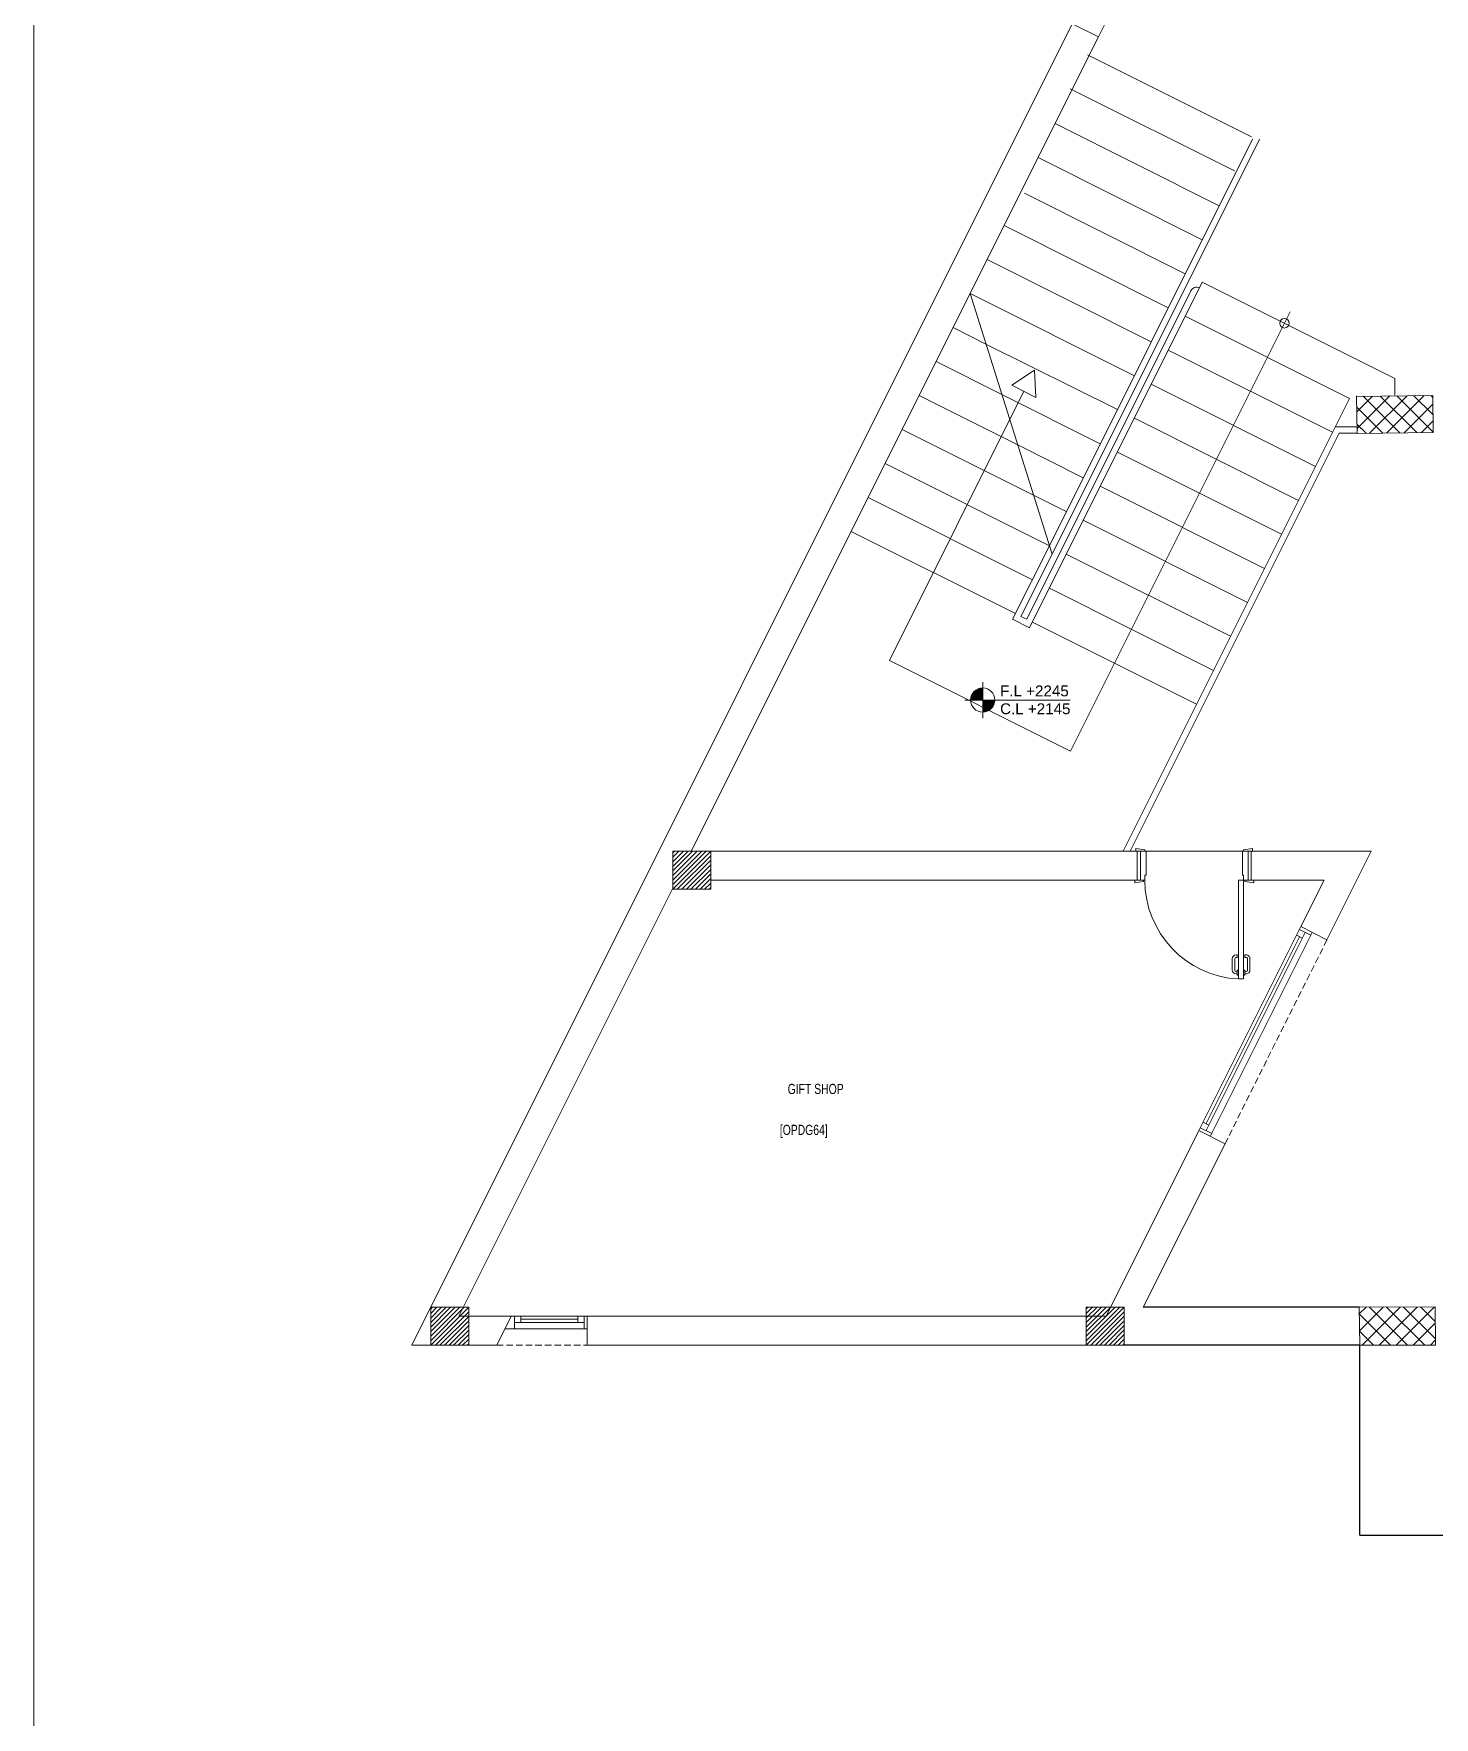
# Model space of a CAD drawing. Extents: x -234346 to 58427, y -132654 to -82394.
# Drawn here: x -158775 to -147716, y -119030 to -105740 of the extents above; entities that cross this region are included whole.
import ezdxf

# ---------------------------------------------------------------- set-up
doc = ezdxf.new("R2010")
doc.units = 0
doc.header["$LTSCALE"] = 8
doc.linetypes.add('DASHED', pattern=[19.05, 12.7, -6.35])
doc.linetypes.add('HIDDEN', pattern=[9.525, 6.35, -3.175])
for name, color, linetype, lineweight in [('72_EGR_BASE_TEXT', 9, 'Continuous', 5), ('72_EGR_EQP_TAG', 9, 'Continuous', 5), ('Aluminum', 9, 'Continuous', 5), ('C-HYDR-CTCH', 9, 'Continuous', 5), ('Dims', 9, 'Continuous', 5), ('Frame', 9, 'Continuous', 9), ('Hatch', 9, 'Continuous', 5), ('Proj', 9, 'Continuous', 5), ('Structure', 9, 'Continuous', 5), ('Walls', 9, 'Continuous', 5), ('Wooden Joinery', 9, 'Continuous', 5)]:
    doc.layers.add(name, color=color, linetype=linetype, lineweight=lineweight)
doc.layers.add('X-WHITE glass', color=9, linetype='Continuous')
doc.styles.get("Standard").update_dxf_attribs({"font": 'ARIALUNI.TTF'})
doc.styles.add('X3G_ENTITY_258862', font='swisscl.ttf', dxfattribs={"height": 200})
doc.styles.add('X3G_ENTITY_25889A', font='swisscl.ttf', dxfattribs={"height": 200})

# ---------------------------------------------------------------- blocks, each defined once
blk = doc.blocks.new('A$C72370EFE')
at = {"layer": 'Wooden Joinery'}
for p, q in [((-0.05, -0.07), (-0.05, -0.16)), ((-0.03, -0.07), (-0.03, -0.16)), ((-0.01, -0.04), (-0.02, -0.04)), ((-0.01, -0.06), (-0.02, -0.06)), ((-0.01, -0.03), (-0.01, -0.07)), ((0, -0.03), (-0.01, -0.03)), ((0, -0.07), (-0.01, -0.07)), ((0.04, -0.03), (0.05, -0.03)), ((0.04, -0.07), (0.05, -0.07)), ((0.05, -0.03), (0.05, -0.07)), ((0.05, -0.04), (0.06, -0.04)), ((0.05, -0.06), (0.06, -0.06)), ((0.07, -0.07), (0.07, -0.16)), ((0.09, -0.07), (0.09, -0.16)), ((-0.01, -0.17), (-0.02, -0.17)), ((-0.01, -0.19), (-0.02, -0.19)), ((-0.01, -0.17), (-0.01, -0.19)), ((0.05, -0.17), (0.06, -0.17)), ((0.05, -0.17), (0.05, -0.19)), ((0.05, -0.19), (0.06, -0.19))]:
    blk.add_line(p, q, dxfattribs=at)
for centre, radius, start, end in [((-0.02, -0.07), 0.03, 90, 180), ((-0.02, -0.07), 0.01, 90, 180), ((0.06, -0.07), 0.03, 0, 90), ((0.06, -0.07), 0.01, 0, 90), ((-0.02, -0.16), 0.03, 180, 270), ((-0.02, -0.16), 0.01, 180, 270), ((0.06, -0.16), 0.01, 270, 0), ((0.06, -0.16), 0.03, 270, 0)]:
    blk.add_arc(centre, radius, start, end, dxfattribs=at)
blk = doc.blocks.new('A$C10787C9A')
at = {"layer": 'Wooden Joinery'}
for points in [[(250, 870), (260, 870), (270, 940), (250, 940)], [(20, 860), (10, 860), (0, 930), (20, 930)], [(20, 80), (10, 80), (0, 10), (20, 10)], [(250, 120), (1029, 120), (1029, 80), (250, 80)], [(250, 70), (260, 70), (270, 0), (250, 0)]]:
    blk.add_lwpolyline(points, close=True, dxfattribs=at)
for points in [[(250, 895), (20, 895), (20, 920), (250, 920), (250, 895)], [(250, 895), (250, 860), (210, 860), (210, 850), (20, 850), (20, 895), (250, 895)], [(250, 45), (250, 80), (210, 80), (210, 90), (20, 90), (20, 45), (250, 45)], [(250, 45), (20, 45), (20, 20), (250, 20), (250, 45)]]:
    blk.add_lwpolyline(points, dxfattribs=at)
blk.add_arc((250, 80), 780, 2.9397, 90, dxfattribs=at)
at = {"layer": 'Wooden Joinery', "xscale": 999.999999999885, "yscale": 999.999999999885, "zscale": 999.999999999885, "rotation": 269.9999999999998}
blk.add_blockref('A$C72370EFE', (1029, 120), dxfattribs=at)
blk = doc.blocks.new('A$C47696aed')
at = {"layer": 'Hatch'}
h = blk.add_hatch(dxfattribs=at)
h.set_pattern_fill('ANSI37', color=256, scale=30)
h.paths.add_polyline_path([(50953, 21918), (50349, 21910), (50353, 21621), (50957, 21629)])
h.paths.add_polyline_path([(43792, 21910), (43208, 21905), (43188, 21613), (43772, 21619)])
h.paths.add_polyline_path([(29415, 21903), (28816, 21899), (28810, 21606), (29409, 21610)])
h.paths.add_polyline_path([(36600, 21905), (35999, 21897), (35991, 21612), (36592, 21619)])
h.paths.add_polyline_path([(22196, 21912), (21589, 21890), (21604, 21598), (22210, 21619)])
h.paths.add_polyline_path([(15459, 21902), (14237, 21926), (14231, 21629), (15453, 21606)])
h.paths.add_polyline_path([(15473, 14702), (14258, 14686), (14245, 14393), (15460, 14409)])
h.paths.add_polyline_path([(15447, 7508), (14244, 7492), (14238, 7199), (15441, 7215)])
h.paths.add_polyline_path([(15466, 310), (14269, 298), (14272, 4), (15468, 15)])
h.paths.add_polyline_path([(7831, 312), (7227, 308), (7238, 23), (7841, 26)])
h.paths.add_polyline_path([(7815, 7510), (7218, 7511), (7218, 7210), (7815, 7209)])
h.paths.add_polyline_path([(7825, 14699), (7206, 14701), (7195, 14398), (7814, 14396)])
h.paths.add_polyline_path([(7802, 21879), (7201, 21893), (7197, 21604), (7798, 21589)])
h.paths.add_polyline_path([(603, 21877), (0, 21900), (2, 21611), (605, 21589)])
h.paths.add_polyline_path([(610, 7499), (8, 7492), (12, 7200), (614, 7207)])
h.paths.add_polyline_path([(628, 304), (29, 303), (34, 2), (633, 3)])
h.paths.add_polyline_path([(22215, 317), (21609, 304), (21615, 3), (22220, 16)])
h.paths.add_polyline_path([(22208, 7510), (21614, 7492), (21616, 7196), (22210, 7213)])
h.paths.add_polyline_path([(22199, 14718), (21600, 14710), (21604, 14410), (22203, 14418)])
h.paths.add_polyline_path([(29400, 14702), (28798, 14707), (28802, 14415), (29404, 14410)])
h.paths.add_polyline_path([(29403, 7520), (28800, 7502), (28813, 7202), (29413, 7223)])
h.paths.add_polyline_path([(29420, 304), (28816, 310), (28813, 25), (29417, 18)])
h.paths.add_polyline_path([(36618, 314), (36021, 300), (36030, 0), (36627, 15)])
h.paths.add_polyline_path([(36611, 7503), (36009, 7505), (36011, 7207), (36612, 7205)])
h.paths.add_polyline_path([(36574, 14706), (35993, 14711), (36013, 14421), (36594, 14417)])
h.paths.add_polyline_path([(43778, 14706), (43180, 14719), (43182, 14428), (43780, 14414)])
h.paths.add_polyline_path([(43779, 7507), (43210, 7500), (43212, 7205), (43780, 7213)])
h.paths.add_polyline_path([(43816, 310), (43210, 307), (43212, 3), (43817, 5)])
h.paths.add_polyline_path([(50990, 309), (50402, 326), (50389, 18), (50977, 2)])
h.paths.add_polyline_path([(50974, 7509), (50371, 7510), (50369, 7213), (50972, 7212)])
at = {"layer": 'C-HYDR-CTCH', "color": 4, "flags": 128}
for points in [[(8, 7492), (610, 7499), (614, 7207), (12, 7200), (8, 7497)], [(29, 303), (34, 2), (633, 3), (628, 304), (29, 303)]]:
    blk.add_lwpolyline(points, dxfattribs=at)
blk = doc.blocks.new('GF1')
at = {"layer": 'Hatch'}
h = blk.add_hatch(dxfattribs=at)
h.set_pattern_fill('ANSI31', color=9, scale=8)
h.set_pattern_definition([(45, (1151898.516, 278333.864), (-17.96051224, 17.96051224), [])])
h.paths.add_polyline_path([(-153729, -112493), (-153429, -112493), (-153429, -112193), (-153729, -112193)])
h = blk.add_hatch(dxfattribs=at)
h.set_pattern_fill('ANSI31', color=9, scale=8)
h.set_pattern_definition([(45, (1149988.106, 274733.864), (-17.96051224, 17.96051224), [])])
h.paths.add_polyline_path([(-155640, -116093), (-155340, -116093), (-155340, -115793), (-155640, -115793)])
h = blk.add_hatch(dxfattribs=at)
h.set_pattern_fill('ANSI31', color=9, scale=8)
h.set_pattern_definition([(45, (1155163.516, 274733.864), (-17.96051224, 17.96051224), [])])
h.paths.add_polyline_path([(-150464, -116093), (-150164, -116093), (-150164, -115793), (-150464, -115793)])
at = {"layer": 'Aluminum', "color": 9}
for p, q in [((-150369, -105766), (-149698, -104424)), ((-149575, -114399), (-148770, -112789)), ((-148692, -112856), (-148781, -112812)), ((-149519, -114399), (-148736, -112834)), ((-149519, -114343), (-148781, -112868)), ((-149485, -114444), (-148680, -112834)), ((-148759, -112879), (-148803, -112856)), ((-149474, -114422), (-149564, -114377)), ((-149497, -114355), (-149541, -114332)), ((-154404, -115863), (-155004, -115863)), ((-154979, -115963), (-154979, -115863)), ((-154929, -115913), (-154929, -115863)), ((-154479, -115913), (-154479, -115863)), ((-154429, -115963), (-154429, -115863)), ((-154404, -115963), (-155054, -115963)), ((-154429, -115913), (-154979, -115913)), ((-154929, -115888), (-154479, -115888))]:
    blk.add_line(p, q, dxfattribs=at)
at = {"layer": 'Dims', "color": 9}
for p, q in [((-151282, -110858), (-151282, -111143)), ((-151424, -111000), (-150591, -111000))]:
    blk.add_line(p, q, dxfattribs=at)
at = {"layer": 'Dims', "color": 9, "const_width": 95.3}
for points in [[(-151329, -111000, -0.414214), (-151282, -110953, -1)], [(-151282, -111048, 0.414214), (-151234, -111000, 1)]]:
    blk.add_lwpolyline(points, format="xyb", dxfattribs=at)
at = {"layer": 'Dims', "color": 9}
blk.add_circle((-151282, -111000), 95.2, dxfattribs=at)
at = {"layer": 'Proj', "color": 9, "linetype": 'DASHED', "ltscale": 300}
for p, q in [((-149160, -106555), (-150456, -105907)), ((-149294, -106823), (-150591, -106175)), ((-149414, -107098), (-150711, -106450)), ((-150756, -109782), (-149151, -106573)), ((-149549, -107367), (-150845, -106718)), ((-149683, -107635), (-150953, -107000)), ((-149817, -107903), (-151114, -107255)), ((-149951, -108172), (-151248, -107523)), ((-150085, -108440), (-151382, -107792)), ((-150219, -108708), (-151257, -108190)), ((-150354, -108977), (-151132, -108588)), ((-150488, -109245), (-151006, -108986)), ((-150622, -109513), (-150881, -109384)), ((-149162, -112193), (-150062, -112193))]:
    blk.add_line(p, q, dxfattribs=at)
at = {"layer": 'Proj', "color": 9}
for p, q in [((-150935, -110363), (-149638, -107769)), ((-149549, -107702), (-150913, -110430)), ((-150734, -109850), (-151382, -107792)), ((-148386, -108619), (-149683, -107971)), ((-151257, -108190), (-151516, -108060)), ((-148520, -108887), (-149817, -108239)), ((-151132, -108588), (-151650, -108328)), ((-148654, -109156), (-149951, -108507)), ((-151006, -108986), (-151785, -108597)), ((-148386, -108619), (-150173, -112193)), ((-148788, -109424), (-150085, -108776)), ((-150881, -109384), (-151919, -108865)), ((-148922, -109692), (-150219, -109044)), ((-150756, -109782), (-152053, -109133)), ((-149057, -109961), (-150354, -109312)), ((-150890, -110050), (-152187, -109402)), ((-149191, -110229), (-150488, -109581)), ((-151024, -110318), (-152321, -109670)), ((-151047, -110363), (-150756, -109782)), ((-150734, -109850), (-150980, -110341)), ((-149325, -110497), (-150622, -109849)), ((-149459, -110766), (-150756, -110117)), ((-150913, -110430), (-151047, -110363)), ((-150980, -110341), (-150935, -110363)), ((-149593, -111034), (-150890, -110385))]:
    blk.add_line(p, q, dxfattribs=at)
at = {"layer": 'Proj', "color": 9, "linetype": 'HIDDEN'}
for p, q in [((-148564, -112892), (-149369, -114502)), ((-155119, -116093), (-154404, -116093))]:
    blk.add_line(p, q, dxfattribs=at)
at = {"layer": 'Proj', "color": 9, "ltscale": 300}
blk.add_lwpolyline([(-149096, -106573), (-150734, -109850)], dxfattribs=at)
at = {"layer": 'Proj', "color": 9}
for points in [[(-148029, -108593), (-148029, -108462), (-149549, -107702)], [(-148855, -107937), (-150588, -111403), (-152019, -110687), (-150957, -108563)], [(-148329, -108843), (-148498, -108843)], [(-148329, -108893), (-148467, -108893), (-150117, -112193)]]:
    blk.add_lwpolyline(points, dxfattribs=at)
blk.add_lwpolyline([(-150874, -108397), (-151053, -108515), (-150862, -108611)], close=True, dxfattribs=at)
blk.add_circle((-148900, -108026), 37.5, dxfattribs=at)
blk.add_arc((-149593, -107792), 50, 63.4349, 153.4349, dxfattribs=at)
at = {"layer": 'Structure', "color": 9}
for points in [[(-153729, -112493), (-153429, -112493), (-153429, -112193), (-153729, -112193)], [(-155640, -116093), (-155340, -116093), (-155340, -115793), (-155640, -115793)], [(-150464, -116093), (-150164, -116093), (-150164, -115793), (-150464, -115793)]]:
    blk.add_lwpolyline(points, close=True, dxfattribs=at)
at = {"layer": 'Walls', "color": 9}
for p, q in [((-150575, -105663), (-155790, -116093)), ((-153583, -112193), (-150369, -105766)), ((-150575, -105663), (-150369, -105766)), ((-150062, -112193), (-153429, -112193)), ((-150062, -112423), (-150062, -112193)), ((-148214, -112192, 0), (-149162, -112193)), ((-149162, -112423), (-149162, -112193)), ((-148564, -112892), (-148214, -112192)), ((-153429, -112423), (-150062, -112423)), ((-149162, -112423), (-148587, -112423)), ((-148770, -112789), (-148587, -112423)), ((-155418, -115863), (-153729, -112486)), ((-148564, -112892), (-148770, -112789)), ((-150307, -115863), (-149575, -114399)), ((-149369, -114502), (-149575, -114399)), ((-150014, -115793), (-149369, -114502)), ((-155004, -115863), (-155418, -115863)), ((-155004, -115863), (-155119, -116093)), ((-150307, -115863), (-154404, -115863)), ((-154404, -115863), (-154404, -116093)), ((-155119, -116093), (-155790, -116093)), ((-150164, -116093), (-154404, -116093))]:
    blk.add_line(p, q, dxfattribs=at)
at = {"layer": 'X-WHITE glass', "color": 9, "lineweight": 30, "ltscale": 6}
for p, q in [((-148309, -115792, 0), (-150014, -115793, 0)), ((-148304, -116093, 0), (-150164, -116093))]:
    blk.add_line(p, q, dxfattribs=at)
at = {"layer": 'X-WHITE glass', "color": 9, "ltscale": 6}
for q in [(-148304, -116093, 0), (-141129, -117593, 0)]:
    blk.add_line((-148304, -117593, 0), q, dxfattribs=at)
at = {"layer": 'Structure', "color": 9}
blk.add_blockref('A$C47696aed', (-148339, -116095, 0), dxfattribs=at)
at = {"layer": 'Wooden Joinery', "color": 9, "xscale": -1, "rotation": 90}
blk.add_blockref('A$C10787C9A', (-149142, -112173), dxfattribs=at)
at = {"layer": '72_EGR_BASE_TEXT', "color": 9, "char_height": 80, "attachment_point": 2}
for s, insert, style in [('GIFT SHOP', (-152601, -114030, 0), 'X3G_ENTITY_258862'), ('[OPDG64]', (-152695, -114353), 'X3G_ENTITY_25889A')]:
    blk.add_mtext(s, dxfattribs=dict(at, insert=insert, style=style))
at = {"layer": 'Dims', "color": 9}
for s, p in [('F.L +2245', (-151145, -110971)), ('C.L +2145', (-151145, -111112))]:
    blk.add_text(s, height=85.7, dxfattribs=at).set_placement(p)

msp = doc.modelspace()

# ---------------------------------------------------------------- linework, layer by layer
at = {"layer": 'Frame'}
msp.add_line((-158774.9, -83116.9, -0.1), (-158774.9, -132319.9, -0.1), dxfattribs=at)

# ---------------------------------------------------------------- block references
at = {"layer": '72_EGR_EQP_TAG'}
msp.add_blockref('GF1', (0, 0), dxfattribs=at)

doc.saveas('drawing.dxf')
